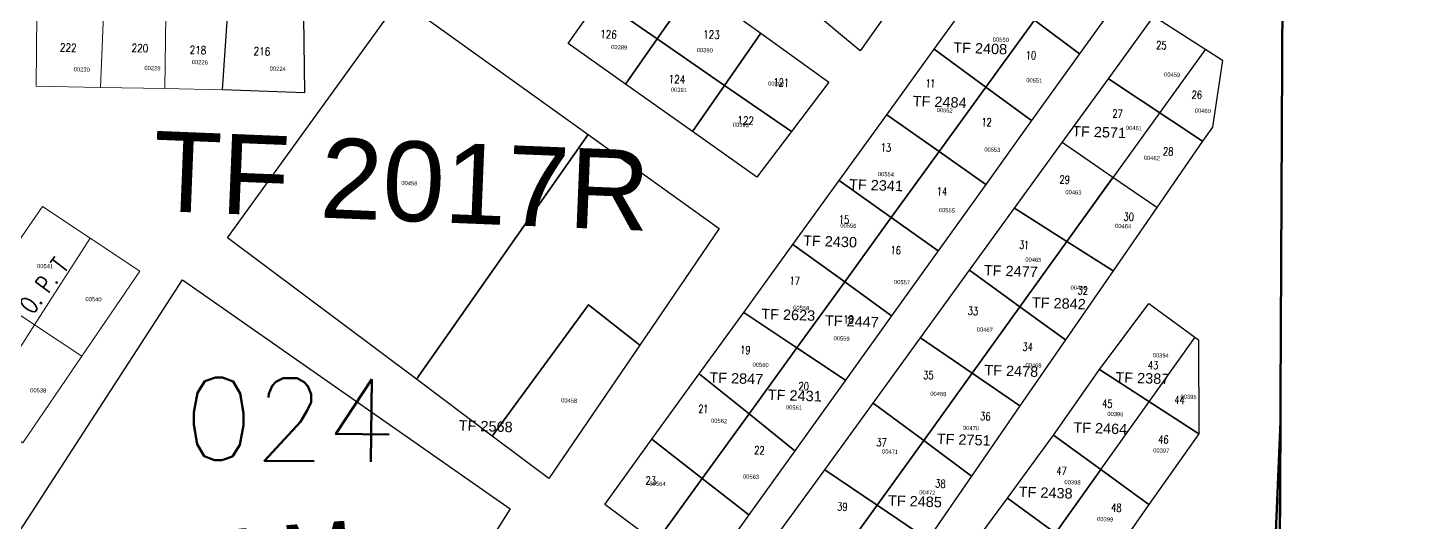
# Model space of a CAD drawing. Header units: metres. Extents: x 251686 to 255059, y 1627526 to 1631912.
# Drawn here: x 253972.7 to 254310, y 1629682.4 to 1629801.7 of the extents above; entities that cross this region are included whole.
import ezdxf
from ezdxf.enums import TextEntityAlignment as Align

# ---------------------------------------------------------------- set-up
doc = ezdxf.new("R2010")
doc.units = ezdxf.units.M
doc.header["$MEASUREMENT"] = 0
for name, color, linetype, lineweight in [('HT KS', 7, 'Continuous', 0), ('Limites des CA Rufisque', 5, 'Continuous', 53), ('limites_communes_2025', 7, 'Continuous', 0), ('Numero Titre Foncier', 4, 'Continuous', 0), ('Numero_TF', 7, 'Continuous', 0)]:
    doc.layers.add(name, color=color, linetype=linetype, lineweight=lineweight)
for name, color, linetype in [('limites_parcelles', 7, 'Continuous'), ('limites_sections', 7, 'Continuous'), ('numero_lot', 7, 'Continuous'), ('numero_parcelle', 7, 'Continuous')]:
    doc.layers.add(name, color=color, linetype=linetype)
doc.styles.add('Style-Arial', font='arial.ttf')
doc.styles.add('Style-STANDARD', font='STANDARD.shx')
doc.styles.add('Style-txt', font='txt.shx')

msp = doc.modelspace()

# ---------------------------------------------------------------- linework, layer by layer
at = {"layer": 'Limites des CA Rufisque', "color": 1, "linetype": 'Continuous', "lineweight": 70, "extrusion": (4.73613e-08, -2.66677e-08, 1), "elevation": -0.031309, "flags": 128}
msp.add_lwpolyline([(254274.2663, 1629583.2122), (254274.872014, 1629706.626751), (254273.640042, 1629678.0108), (254271.496197, 1629640.565087), (254267.93053, 1629325.644751), (254269.0256, 1629360.1716), (254274.2663, 1629583.2122)], close=True, dxfattribs=at)
at = {"layer": 'limites_communes_2025', "color": 3, "lineweight": 80, "flags": 128}
for points in [[(254309.9852, 1630253.9323), (254287.3632, 1630130.504), (254273.8695, 1629992.7881), (254275.8538, 1629906.666), (254274.2663, 1629583.2122), (254269.0256, 1629360.1716), (254255.5318, 1628934.7207)], [(254274.2663, 1629583.2122), (254275.8538, 1629906.666)]]:
    msp.add_lwpolyline(points, dxfattribs=at)
at = {"layer": 'limites_parcelles', "ltscale": 38}
for p, q in [((254256.755204, 1629796.605469), (254223.357474, 1629750.165819)), ((254222.197672, 1629774.022379), (254233.37694, 1629789.44345)), ((254233.37694, 1629789.44345), (254256.059491, 1629774.341656)), ((254210.72424, 1629758.196252), (254222.197672, 1629774.022379)), ((254234.449926, 1629765.589909), (254222.197672, 1629774.022379)), ((254256.059491, 1629774.341656), (254245.023407, 1629758.316819)), ((254223.357474, 1629750.165819), (254234.449926, 1629765.589909)), ((254245.023407, 1629758.316819), (254234.449926, 1629765.589909)), ((254223.357474, 1629750.165819), (254210.72424, 1629758.196252)), ((254245.023407, 1629758.316819), (254234.507124, 1629743.075505)), ((254234.507124, 1629743.075505), (254223.357474, 1629750.165819)), ((254220.599076, 1629679.740237), (254254.292514, 1629727.014304)), ((254231.53417, 1629695.08288), (254243.119832, 1629686.64462)), ((254243.119832, 1629686.64462), (254232.344361, 1629671.170874))]:
    msp.add_line(p, q, dxfattribs=at)
at = {"layer": 'limites_parcelles', "ltscale": 38, "flags": 128}
for points in [[(254256.059491, 1629774.341656), (254233.37694, 1629789.44345), (254244.332586, 1629804.543931), (254260.923022, 1629793.942095), (254258.448457, 1629777.774021), (254256.059491, 1629774.341656)], [(254084.707408, 1629703.173672), (254066.428798, 1629716.886097), (254107.898308, 1629775.99845), (254139.501407, 1629753.304398), (254120.28768, 1629725.134339), (254107.974274, 1629734.863086), (254084.707408, 1629703.173672)], [(254255.168423, 1629703.735236), (254243.119832, 1629686.64462), (254231.53417, 1629695.08288), (254220.108467, 1629703.399682), (254231.216017, 1629719.25785), (254255.168423, 1629703.735236)]]:
    msp.add_lwpolyline(points, close=True, dxfattribs=at)
at = {"layer": 'limites_parcelles', "ltscale": 38}
for points in [[(254133.515804, 1629811.961795), (254124.491398, 1629799.073395), (254110.561713, 1629808.703829), (254119.759498, 1629821.856618)], [(254184.684608, 1629812.007514), (254173.511549, 1629796.209572), (254162.067892, 1629805.676281), (254173.082839, 1629821.093409)], [(254237.934553, 1629811.633171), (254226.352581, 1629795.463137), (254215.539201, 1629803.613776), (254226.840261, 1629819.204452)], [(254215.539201, 1629803.613776), (254203.811194, 1629787.410189), (254191.334308, 1629796.603783), (254203.153827, 1629812.939396)], [(254124.491398, 1629799.073395), (254133.515804, 1629811.961795), (254149.514556, 1629800.453385), (254140.7693, 1629787.816038)], [(254066.428798, 1629716.886097), (254020.863966, 1629751.066003), (254062.387583, 1629808.679509), (254107.898308, 1629775.99845)], [(254124.491398, 1629799.073395), (254116.858968, 1629788.164729), (254103.051747, 1629797.984061), (254110.561713, 1629808.703829)], [(254039.162732, 1629804.300993), (254039.417452, 1629786.077456), (254019.624187, 1629786.785166), (254020.841221, 1629804.561546)], [(254226.352581, 1629795.463137), (254214.801225, 1629779.340327), (254203.811194, 1629787.410189), (254215.539201, 1629803.613776)], [(254133.051314, 1629776.668902), (254116.858968, 1629788.164729), (254124.491398, 1629799.073395), (254140.7693, 1629787.816038)], [(254165.956277, 1629788.630176), (254156.89689, 1629776.679803), (254140.7693, 1629787.816038), (254149.514556, 1629800.453385)], [(254203.811194, 1629787.410189), (254192.520786, 1629771.848116), (254179.879161, 1629780.748046), (254191.334308, 1629796.603783)], [(254156.89689, 1629776.679803), (254148.555257, 1629765.650935), (254133.051314, 1629776.668902), (254140.7693, 1629787.816038)], [(254214.801225, 1629779.340327), (254203.766985, 1629763.92387), (254192.520786, 1629771.848116), (254203.811194, 1629787.410189)], [(254192.520786, 1629771.848116), (254180.985786, 1629755.917895), (254168.404051, 1629764.873689), (254179.879161, 1629780.748046)], [(254203.766985, 1629763.92387), (254192.266209, 1629747.866906), (254180.985786, 1629755.917895), (254192.520786, 1629771.848116)], [(254180.985786, 1629755.917895), (254169.755268, 1629740.411686), (254157.263704, 1629749.460922), (254168.404051, 1629764.873689)], [(254192.266209, 1629747.866906), (254181.050286, 1629732.22498), (254169.755268, 1629740.411686), (254180.985786, 1629755.917895)], [(254199.869417, 1629743.217815), (254210.72424, 1629758.196252), (254223.357474, 1629750.165819), (254212.020765, 1629734.383226)], [(254169.755268, 1629740.411686), (254158.190659, 1629724.463178), (254145.372636, 1629733.011903), (254157.263704, 1629749.460922)], [(254234.507124, 1629743.075505), (254223.003833, 1629726.390869), (254212.020765, 1629734.383226), (254223.357474, 1629750.165819)], [(254188.010978, 1629726.873898), (254199.869417, 1629743.217815), (254212.020765, 1629734.383226), (254200.491385, 1629718.336915)], [(253902.874334, 1629575.554824), (254010.024478, 1629740.930531), (254089.034548, 1629685.615951), (253983.363289, 1629518.521686)], [(254181.050286, 1629732.22498), (254169.9039, 1629716.638583), (254158.190659, 1629724.463178), (254169.755268, 1629740.411686)], [(254098.336553, 1629692.954905), (254084.707408, 1629703.173672), (254107.974274, 1629734.863086), (254120.28768, 1629725.134339)], [(254255.168423, 1629703.735236), (254231.216017, 1629719.25785), (254243.118577, 1629735.204262), (254255.097972, 1629726.423942)], [(254158.190659, 1629724.463178), (254146.665305, 1629708.53262), (254134.648581, 1629718.183444), (254145.372636, 1629733.011903)], [(254223.003833, 1629726.390869), (254212.00969, 1629710.461152), (254200.491385, 1629718.336915), (254212.020765, 1629734.383226)], [(254176.608423, 1629711.141884), (254188.010978, 1629726.873898), (254200.491385, 1629718.336915), (254188.800286, 1629702.083755)], [(254169.9039, 1629716.638583), (254157.733263, 1629699.64879), (254146.665305, 1629708.53262), (254158.190659, 1629724.463178)], [(254135.363909, 1629692.932298), (254123.254331, 1629702.41251), (254134.648581, 1629718.183444), (254146.665305, 1629708.53262)], [(254212.00969, 1629710.461152), (254200.333691, 1629693.531419), (254188.800286, 1629702.083755), (254200.491385, 1629718.336915)], [(254157.733263, 1629699.64879), (254146.608517, 1629684.129245), (254135.363909, 1629692.932298), (254146.665305, 1629708.53262)], [(254164.922357, 1629695.033417), (254176.608423, 1629711.141884), (254188.800286, 1629702.083755), (254177.575724, 1629686.471103)], [(254124.154025, 1629677.464003), (254111.850434, 1629686.641912), (254123.254331, 1629702.41251), (254135.363909, 1629692.932298)], [(254200.333691, 1629693.531419), (254189.776475, 1629678.223923), (254177.575724, 1629686.471103), (254188.800286, 1629702.083755)], [(254208.985817, 1629688.218088), (254220.108467, 1629703.399682), (254231.53417, 1629695.08288), (254220.599076, 1629679.740237)], [(254153.215656, 1629678.887037), (254164.922357, 1629695.033417), (254177.575724, 1629686.471103), (254165.955167, 1629670.302411)], [(254146.608517, 1629684.129245), (254135.686088, 1629668.873082), (254124.154025, 1629677.464003), (254135.363909, 1629692.932298)], [(254198.157332, 1629673.44155), (254208.985817, 1629688.218088), (254220.599076, 1629679.740237), (254209.663311, 1629664.378302)], [(254189.776475, 1629678.223923), (254178.496806, 1629661.859877), (254165.955167, 1629670.302411), (254177.575724, 1629686.471103)]]:
    msp.add_3dface(points, dxfattribs=at)
at = {"layer": 'limites_parcelles', "color": 7, "lineweight": 0, "ltscale": 38}
for points in [[(253974.667511, 1629787.634045), (253974.824726, 1629805.205838), (253990.906984, 1629804.984534), (253990.21621, 1629787.344377)], [(254006.013972, 1629804.768175), (254005.725989, 1629787.046405), (253990.21621, 1629787.344377), (253990.906984, 1629804.984534)], [(254020.841221, 1629804.561546), (254019.624187, 1629786.785166), (254005.725989, 1629787.046405), (254006.013972, 1629804.768175)], [(253976.24603, 1629758.63385), (253987.73419, 1629750.965692), (253974.313045, 1629730.004713), (253962.060205, 1629738.139013)], [(253985.735064, 1629722.424511), (253974.313045, 1629730.004713), (253987.73419, 1629750.965692), (253999.728659, 1629742.97074)], [(253960.614302, 1629708.594546), (253947.517693, 1629717.080435), (253962.060205, 1629738.139013), (253974.313045, 1629730.004713)], [(253985.735064, 1629722.424511), (253971.484899, 1629701.534936), (253960.614302, 1629708.594546), (253974.313045, 1629730.004713)]]:
    msp.add_3dface(points, dxfattribs=at)

# ---------------------------------------------------------------- texts
at = {"layer": 'HT KS', "color": 7, "linetype": 'Continuous', "lineweight": 40, "style": 'Style-Arial'}
msp.add_text('HLM', height=15, rotation=4.28, dxfattribs=at).set_placement((254006.629447, 1629679.543713), align=Align.TOP_LEFT)
at = {"layer": 'limites_sections', "color": 3, "lineweight": 30, "style": 'Style-txt'}
msp.add_text('024', height=19.99996, rotation=359.3742, dxfattribs=at).set_placement((254035.859656, 1629707.150958), align=Align.MIDDLE_CENTER)
at = {"layer": 'Numero Titre Foncier', "linetype": 'Continuous', "lineweight": 30, "style": 'Style-Arial'}
msp.add_text('TF 2017R', height=19.304, rotation=357.6781, dxfattribs=at).set_placement((254062.808007, 1629764.796728), align=Align.MIDDLE_CENTER)
at = {"layer": 'numero_lot', "color": 7, "linetype": 'Continuous', "lineweight": 13, "style": 'Style-STANDARD'}
for s, height, rotation, width, p in [('126', 1.930398, 358.0081, 0.888889, (254112.768921, 1629800.160168)), ('123', 1.930398, 358.0081, 0.888889, (254137.602157, 1629800.094755)), ('222', 1.930398, 358.0081, 0.888889, (253982.443784, 1629796.958651)), ('220', 1.930398, 358.0081, 0.888889, (253999.736921, 1629796.845895)), ('218', 1.930398, 358.0081, 0.888889, (254013.734088, 1629796.359085)), ('216', 1.930398, 358.0081, 0.888889, (254029.154528, 1629796.069226)), ('10', 1.930398, 358.0081, 0.833333, (254214.664951, 1629795.064159)), ('25', 1.930398, 358.0081, 0.833333, (254246.124168, 1629797.527013)), ('124', 1.930398, 358.0081, 0.888889, (254129.28659, 1629789.31687)), ('121', 1.930398, 358.0081, 0.833333, (254154.435274, 1629788.516691)), ('11', 1.930398, 358.0081, 0.75, (254190.440482, 1629788.303054)), ('26', 1.930398, 358.0081, 0.833333, (254254.70277, 1629785.567105)), ('122', 1.930398, 358.0081, 0.888889, (254145.848999, 1629779.367829)), ('12', 1.930398, 358.0081, 0.833333, (254203.970888, 1629778.959823)), ('27', 1.930398, 358.0081, 0.833333, (254235.577072, 1629781.01097)), ('13', 1.930398, 358.0081, 0.833333, (254179.706916, 1629772.833645)), ('28', 1.930398, 358.0081, 0.833333, (254247.785081, 1629771.889504)), ('29', 1.930398, 358.0081, 0.833333, (254222.811774, 1629765.08394)), ('14', 1.930398, 358.0081, 0.833333, (254193.216266, 1629762.225004)), ('15', 1.930398, 358.0081, 0.833333, (254169.608378, 1629755.441488)), ('30', 1.930398, 358.0081, 0.833333, (254238.275338, 1629756.105181)), ('16', 1.930398, 358.0081, 0.833333, (254182.054826, 1629748.038551)), ('31', 1.930398, 358.0081, 0.75, (254213.037902, 1629749.308803)), ('LOG.   O. P. T', 4.3434, 52.539244, 0.780952, (253971.395628, 1629732.74302)), ('17', 1.930398, 358.0081, 0.833333, (254157.693751, 1629740.647676)), ('32', 1.930398, 358.0081, 0.833333, (254227.174506, 1629738.329699)), ('18', 1.930398, 358.0081, 0.833333, (254170.666451, 1629731.325773)), ('33', 1.930398, 358.0081, 0.833333, (254200.687214, 1629733.367353)), ('19', 1.930398, 358.0081, 0.833333, (254145.77487, 1629723.954315)), ('34', 1.930398, 358.0081, 0.833333, (254213.881379, 1629724.720557)), ('35', 1.930398, 358.0081, 0.833333, (254189.928637, 1629717.879499)), ('43', 1.930398, 358.0081, 0.833333, (254244.148538, 1629720.284151)), ('20', 1.930398, 358.0081, 0.833333, (254159.84321, 1629715.22593)), ('45', 1.930398, 358.0081, 0.833333, (254233.093882, 1629711.000762)), ('44', 1.930398, 358.0081, 0.833333, (254250.52054, 1629711.902057)), ('21', 1.930398, 358.0081, 0.75, (254135.635546, 1629709.731347)), ('36', 1.930398, 358.0081, 0.833333, (254203.678442, 1629707.936612)), ('37', 1.930398, 358.0081, 0.833333, (254178.624525, 1629701.645717)), ('46', 1.930398, 358.0081, 0.833333, (254246.633447, 1629702.343885)), ('22', 1.930398, 358.0081, 0.833333, (254149.170223, 1629699.75538)), ('47', 1.930398, 358.0081, 0.833333, (254222.045393, 1629694.75809)), ('23', 1.930398, 358.0081, 0.833333, (254122.965799, 1629692.429581)), ('38', 1.930398, 358.0081, 0.833333, (254192.847957, 1629691.686358)), ('39', 1.930398, 358.0081, 0.833333, (254169.195257, 1629686.113562)), ('48', 1.930398, 358.0081, 0.833333, (254235.282858, 1629685.856753))]:
    msp.add_text(s, height=height, rotation=rotation, dxfattribs=dict(at, width=width)).set_placement(p, align=Align.MIDDLE_CENTER)
at = {"layer": 'numero_parcelle', "color": 5, "lineweight": 0, "style": 'Style-Arial'}
for s, rotation, p in [('00550', 358.0081, (254205.493133, 1629799.433839)), ('00389', 358.0081, (254113.418342, 1629797.615985)), ('00390', 358.0081, (254134.075408, 1629796.897548)), ('00230', 358.0081, (253983.778438, 1629792.254493)), ('00228', 358.0081, (254000.835099, 1629792.571154)), ('00226', 358.0081, (254012.248349, 1629793.993967)), ('00224', 358.0081, (254031.057803, 1629792.42991)), ('00392', 358.0081, (254151.293709, 1629788.792211)), ('00551', 358.0081, (254213.56029, 1629789.599545)), ('00459', 358.0081, (254246.810052, 1629791.004644)), ('00391', 358.0081, (254127.833618, 1629787.333439)), ('00552', 358.0081, (254191.945664, 1629782.389848)), ('00460', 358.0081, (254254.224676, 1629782.279328)), ('00393', 358.0081, (254142.766109, 1629778.852661)), ('00461', 358.0081, (254237.604311, 1629778.103721)), ('00553', 358.0081, (254203.433635, 1629772.891521)), ('00462', 358.0081, (254241.922014, 1629770.872622)), ('00554', 358.0081, (254177.772504, 1629766.959906)), ('00456', 358.0081, (254062.808007, 1629764.796728)), ('00457', 358.0081, (254110.776099, 1629763.128435)), ('00463', 358.0081, (254223.001398, 1629762.586596)), ('00555', 358.0081, (254192.470092, 1629758.259829)), ('00556', 358.0081, (254168.703983, 1629754.537003)), ('00464', 358.0081, (254234.990781, 1629754.435647)), ('00465', 358.0081, (254213.344547, 1629746.317171)), ('00541', 359.0681, (253974.917478, 1629744.725615)), ('00557', 358.0081, (254181.63873, 1629740.893905)), ('00466', 358.0081, (254224.245241, 1629739.537356)), ('00540', 359.0681, (253986.600325, 1629736.740303)), ('00558', 358.0081, (254157.331701, 1629734.687726)), ('00467', 358.0081, (254201.620986, 1629729.437216)), ('00559', 358.0081, (254167.074782, 1629727.297311)), ('00394', 358.0081, (254244.071216, 1629723.224587)), ('00560', 358.0081, (254147.534768, 1629720.925339)), ('00468', 358.0081, (254213.367564, 1629720.839773)), ('00538', 359.0681, (253973.261446, 1629714.740736)), ('00458', 358.0081, (254101.352126, 1629712.303961)), ('00469', 358.0081, (254190.398835, 1629713.90464)), ('00395', 358.0081, (254250.768467, 1629713.210468)), ('00561', 358.0081, (254155.586122, 1629710.636656)), ('00396', 358.0081, (254233.123476, 1629709.047285)), ('00562', 358.0081, (254137.518737, 1629707.398042)), ('00470', 358.0081, (254198.294303, 1629705.668605)), ('00471', 358.0081, (254178.777995, 1629699.978217)), ('00397', 358.0081, (254244.181151, 1629700.246332)), ('00564', 358.0081, (254122.672476, 1629692.218979)), ('00563', 358.0081, (254145.232467, 1629693.936526)), ('00398', 358.0081, (254222.777722, 1629692.57435)), ('00472', 358.0081, (254187.753155, 1629690.112344)), ('00399', 358.0081, (254230.649485, 1629683.656731))]:
    msp.add_text(s, height=1, rotation=rotation, dxfattribs=at).set_placement(p, align=Align.TOP_LEFT)
at = {"layer": 'numero_tf', "color": 4, "linetype": 'Continuous', "lineweight": 0, "style": 'Style-Arial'}
for s, p in [('TF 2408', (254195.979937, 1629798.241357)), ('TF 2484', (254186.211287, 1629785.329513)), ('TF 2571', (254224.671321, 1629778.047211)), ('TF 2341', (254170.851615, 1629765.220273)), ('TF 2430', (254159.764381, 1629751.648099)), ('TF 2477', (254203.368375, 1629744.489664)), ('TF 2842', (254214.950921, 1629736.70255)), ('TF 2623', (254149.670464, 1629733.93615)), ('TF 2447', (254165.016515, 1629732.358271, 0.000001)), ('TF 2847', (254137.134127, 1629718.583714)), ('TF 2478', (254203.475021, 1629720.389573)), ('TF 2387', (254235.10424, 1629718.637248)), ('TF 2431', (254151.251925, 1629714.449068)), ('TF 2568', (254076.692805, 1629707.038865)), ('TF 2464', (254224.944281, 1629706.517314)), ('TF 2751', (254192.00306, 1629703.797982)), ('TF 2438', (254211.773261, 1629690.983515)), ('TF 2485', (254180.231276, 1629688.910499))]:
    msp.add_text(s, height=2.5, rotation=358.0081, dxfattribs=at).set_placement(p, align=Align.TOP_LEFT)

doc.saveas('drawing.dxf')
